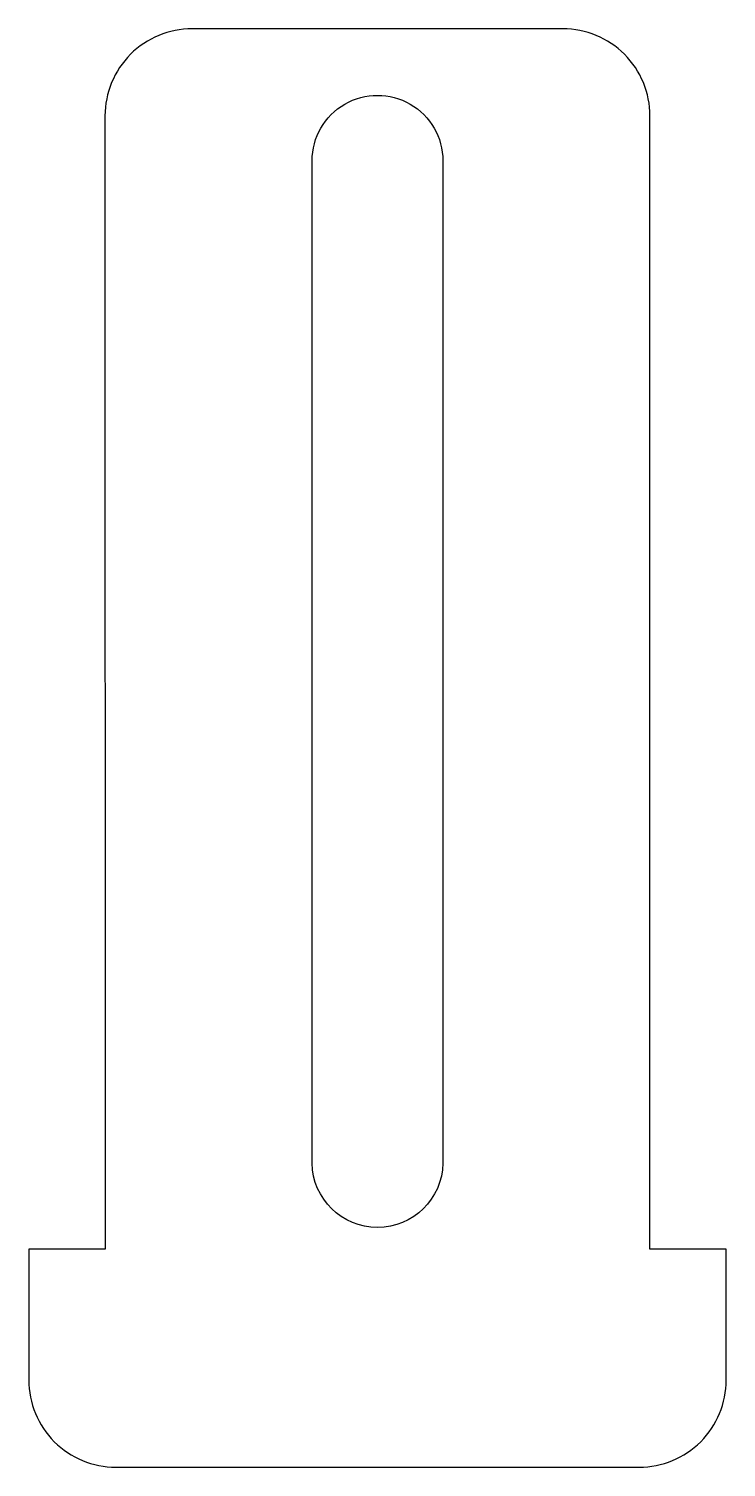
# Model space of a CAD drawing. Header units: millimetres. Extents: x -8 to 8, y -16.6 to 16.4.
import ezdxf

# ---------------------------------------------------------------- set-up
doc = ezdxf.new("R2010")
doc.units = ezdxf.units.MM

msp = doc.modelspace()

# ---------------------------------------------------------------- linework, layer by layer
for points in [[(-8, -14.572, 0.414214), (-6, -16.572), (6, -16.572, 0.414214), (8, -14.572), (8, -11.572), (6.25, -11.572), (6.251, 14.428, 0.414227), (4.251, 16.428), (-4.251, 16.428, 0.414227), (-6.251, 14.428), (-6.25, -11.572), (-8, -11.572)], [(1.5, 13.4), (1.5, -9.6, -0.981648), (-1.5, -9.6), (-1.5, 13.4, -1.000011)]]:
    msp.add_lwpolyline(points, format="xyb", close=True)

doc.saveas('drawing.dxf')
